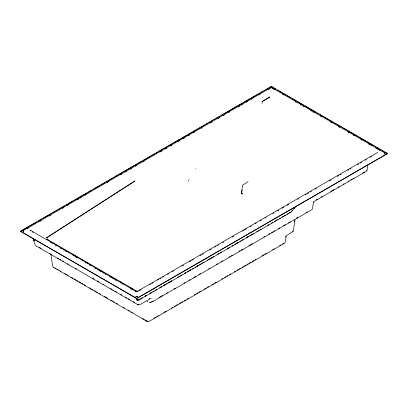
<?xml version="1.0" encoding="UTF-8"?>
<svg xmlns="http://www.w3.org/2000/svg" width="408" height="408" viewBox="0 0 408 408"><rect width="100%" height="100%" fill="white"/><g stroke="black" fill="none" stroke-linecap="round" stroke-linejoin="round"><path stroke-width="0.61" d="M33.527 239.71L35.205 244.963L35.991 245.876L137.624 304.546L138.858 304.842L139.929 304.608L150.185 298.778L149.609 298.743M248.069 181.631L242.597 185.171L241.561 192.224A2.479 1.637 73.4 0 0 241.546 192.668M242.005 191.357L242.179 190.102M286.146 236.268L285.304 242.138L284.366 243.306L149.124 321.387L148.053 321.657L146.941 321.341M294.336 221.967L294.505 220.723M295.004 219.606L293.286 231.346L287.048 235.232L286.304 236.048M367.832 164.878L367.108 170.167L366.44 171.243L314.017 201.532L313.37 202.45L312.482 208.845L311.885 209.676L151.638 302.195L149.359 302.333M377.803 152.363L137.384 291.276L135.364 291.016L30.274 230.163M241.582 191.928L241.694 191.546M241.653 191.632L241.597 191.821A1.607 0.949 76.4 0 0 241.567 192.117M366.731 170.279L366.614 170.539M313.15 202.082L313.39 201.69M292.985 231.173L292.434 231.713M23.215 231.157L23.496 230.892M291.2 211.706L292.623 210.054M294.046 208.396L294.52 207.845M290.93 212.282L296.269 206.066M285.274 236.869L285.534 236.579M137.394 296.468L137.292 296.57A1.061 0.755 0.1 0 1 137.057 296.662L135.772 296.315L136.094 296.555A1.112 0.791 -0.2 0 0 136.389 296.687M285.641 236.931L285.518 237.033M195.835 168.688L195.713 168.805M188.68 180.917L188.557 181.035M290.272 212.65L290.644 212.354L139.536 299.681C138.842 300.375 136.175 299.992 136.756 299.569A3.397 1.387 48.7 0 0 136.451 299.702L138.062 300.064M290.389 212.573L290.618 212.379M188.618 180.678L188.445 180.815M384.611 153.816L385.03 153.347L384.688 152.883A2.009 1.137 12.4 0 0 384.448 152.74L272.228 87.939L270.861 87.746A1.265 0.546 0.4 0 0 270.647 87.802M270.861 87.746L270.637 87.817A2.045 0.867 -0.2 0 0 270.392 87.939L23.542 230.454L23.057 231.265A1.061 0.602 -12.4 0 0 23.2 231.382M23.542 230.454L23.18 230.709A1.112 0.627 -12.5 0 0 23.032 230.887L22.97 231.066A0.811 0.459 -12.3 0 0 23.026 231.234M20.4 231.203L271.305 86.343L387.6 153.484L136.695 298.625L20.4 231.203L136.695 298.345L387.6 153.484M20.951 231.168L36.944 221.937M38.046 221.299L41.907 219.071M43.008 218.433L49.628 214.613M50.73 213.976L51.831 213.338M52.933 212.701L54.59 211.747M55.692 211.109L57.344 210.156M58.451 209.518L59.553 208.881M60.654 208.243L64.515 206.014M66.167 205.061L67.274 204.423M68.376 203.786L72.236 201.557M73.338 200.925L87.123 192.964M88.23 192.326L92.086 190.097M93.192 189.46L99.807 185.64M100.909 185.002L104.769 182.774M105.876 182.136L107.528 181.183M108.63 180.545L109.732 179.908M110.838 179.275L112.491 178.316M113.592 177.684L114.699 177.046M115.801 176.409L117.453 175.455M118.555 174.818L122.415 172.589M123.522 171.952L137.307 163.99M138.409 163.353L142.27 161.124M143.371 160.492L149.991 156.667M151.093 156.035L154.953 153.806M156.055 153.168L157.707 152.209M158.814 151.577L162.675 149.348M163.776 148.711L164.878 148.073M165.98 147.436L167.637 146.482M168.739 145.845L172.599 143.616M173.701 142.979L180.321 139.159M181.422 138.521L187.486 135.017M188.588 134.385L192.449 132.156M193.555 131.519L200.17 127.699M201.272 127.061L205.132 124.833M206.239 124.195L207.891 123.242M208.993 122.604L210.095 121.967M211.201 121.329L212.854 120.375M213.955 119.738L215.062 119.1M216.164 118.463L217.816 117.509M218.917 116.872L220.024 116.234M221.677 115.28L222.778 114.643M223.885 114.005L230.5 110.186M231.601 109.548L237.67 106.049M238.772 105.412L242.632 103.183M243.734 102.546L250.354 98.726M251.456 98.088L255.316 95.86M256.418 95.222L258.07 94.268M259.177 93.631L260.279 92.993M261.38 92.356L263.038 91.402M264.139 90.765L265.241 90.127M266.342 89.49L268 88.536M269.101 87.898L270.754 86.945M27.209 228.735L28.31 228.097M39.897 221.406L41.004 220.769M49.281 215.99L50.934 215.036M62.526 208.345L63.628 207.708M67.488 205.479L68.595 204.841M77.423 199.742L78.525 199.104M80.182 198.15L81.284 197.513M85.15 195.284L86.251 194.647M107.222 182.539L108.875 181.585M120.467 174.894L121.569 174.257M125.429 172.028L126.536 171.391M130.397 169.157L131.504 168.519M135.364 166.291L136.466 165.653M143.091 161.833L144.192 161.196M160.196 151.954L161.854 151.001M165.164 149.088L166.816 148.13M170.682 145.901L171.783 145.263M178.408 141.443L179.51 140.806M183.371 138.572L184.477 137.935M188.338 135.706L189.445 135.068M193.305 132.84L194.407 132.202M201.032 128.377L202.133 127.74M210.411 122.961L212.068 122.007M218.137 118.504L219.795 117.545M223.105 115.637L224.757 114.679M228.623 112.45L229.724 111.812M238.553 106.718L239.659 106.08M241.312 105.121L242.418 104.484M246.279 102.255L247.386 101.618M251.246 99.389L252.348 98.751M258.973 94.926L260.075 94.289M268.352 89.51L270.009 88.556M139.434 290.659L141.091 289.705M149.909 284.616L151.011 283.978M152.113 283.341L153.214 282.703M157.626 280.158L158.727 279.521M159.829 278.888L160.93 278.251M162.583 277.297L163.684 276.66M167.545 274.431L168.647 273.793M172.502 271.57L173.604 270.932M181.871 266.159L183.529 265.205M189.587 261.701L191.245 260.748M192.346 260.11L193.448 259.478M200.063 255.658L201.164 255.02M202.266 254.383L203.368 253.751M209.982 249.931L211.084 249.293M214.94 247.064L216.046 246.432M217.699 245.473L218.8 244.841M222.656 242.612L223.763 241.975M232.03 237.201L233.682 236.247M242.5 231.157L243.601 230.52M244.703 229.882L246.356 228.929M250.216 226.7L251.318 226.063M255.173 223.839L256.275 223.201M260.136 220.973L261.237 220.335M265.098 218.112L266.2 217.474M272.809 213.654L273.916 213.017M277.772 210.793L278.873 210.156M282.183 208.248L283.835 207.29M287.14 205.382L288.793 204.428M297.611 199.339L298.717 198.701M305.327 194.881L306.428 194.244M307.535 193.611L308.637 192.974M310.289 192.02L311.391 191.383M315.251 189.154L316.353 188.516M329.577 180.882L331.23 179.928M337.294 176.424L338.946 175.471M340.053 174.833L341.154 174.201M347.764 170.381L348.871 169.743M349.972 169.106L351.074 168.473M357.689 164.654L358.79 164.016M360.442 163.062L361.544 162.425M365.405 160.196L366.506 159.564M370.362 157.335L371.464 156.697M145.049 296.183L146.146 295.55M149.935 293.332L151.047 292.699M159.89 287.609L160.987 286.977M163.414 285.554L164.516 284.922M169.784 281.897L171.431 280.944M184.625 273.324L185.727 272.687M189.511 270.468L190.653 269.836M197.273 266.021L198.37 265.389M199.471 264.751L200.558 264.119M209.365 259.039L211.823 257.591M236.869 243.153L237.971 242.52M246.779 237.436L247.875 236.798M271.539 223.14L272.641 222.503M276.491 220.279L277.593 219.647M140.158 299.023L142.463 297.687M145.105 296.167L146.212 295.53M150.052 293.311L151.164 292.674M152.801 291.725L153.913 291.082M154.999 290.455L156.759 289.435M159.951 287.594L161.711 286.574M163.404 285.575L164.501 284.937M164.898 284.738L166.546 283.784M167.647 283.152L169.453 282.081M169.81 281.892L171.605 280.862M177.541 277.44L179.347 276.369M180.402 275.783L182.055 274.834M184.666 273.319L185.768 272.682M187.476 271.708L190.72 269.826M192.387 268.867L193.53 268.214M195.248 267.215L196.35 266.582M197.334 266.011L198.482 265.353M200.129 264.404L201.297 263.726M202.332 263.135L204.092 262.089M207.233 260.294L209.039 259.233M210.095 258.647L211.191 258.009M212.236 257.412L213.889 256.464M217.127 254.582L218.938 253.521M219.994 252.929L221.646 251.981M227.093 248.839L229.393 247.483M231.984 246.004L233.085 245.366M234.799 244.387L235.951 243.719M236.936 243.143L238.037 242.505M239.751 241.531L240.904 240.858M241.888 240.281L243.658 239.272M246.845 237.425L248.61 236.411M249.655 235.814L251.404 234.773M251.797 234.564L253.445 233.611M256.749 231.703L258.514 230.693M259.559 230.092L261.212 229.138M267.317 225.609L268.969 224.655M274.416 221.513L276.721 220.162M279.312 218.678L280.469 218.02M282.173 217.031L283.274 216.398M284.325 215.796L285.421 215.159M287.074 214.205L288.226 213.537M289.216 212.961L290.374 212.303M316.134 199.905L317.23 199.272M321.07 197.054L322.172 196.421M330.949 191.352L334.239 189.45M338.079 187.236L339.181 186.599M343.021 184.385L344.117 183.748M347.958 181.535L349.054 180.897M350.702 179.948L351.798 179.316M352.895 178.684L353.991 178.046M362.773 172.977L364.421 172.028M151.465 301.895L153.117 300.941M159.176 297.442L162.481 295.535M166.337 293.311L167.438 292.674M174.043 288.859L175.144 288.221M183.957 283.137L185.059 282.499M188.914 280.276L190.016 279.638M193.866 277.415L195.519 276.461M198.824 274.553L200.476 273.6M208.738 268.831L209.839 268.194M216.444 264.379L217.546 263.741M221.401 261.518L222.503 260.88M229.112 257.065L230.214 256.428M231.316 255.796L232.417 255.158M239.022 251.343L240.123 250.706M241.225 250.073L242.877 249.12M248.936 245.621L252.241 243.714M263.803 237.038L264.904 236.4M268.76 234.177L269.861 233.539M271.514 232.585L272.615 231.948M273.717 231.316L274.819 230.678M278.674 228.449L279.776 227.817M283.631 225.588L285.279 224.635M288.584 222.727L290.236 221.774M296.295 218.28L297.947 217.326M306.209 212.553L307.306 211.92M153.923 318.22L155.576 317.261M156.754 316.582L158.411 315.624M163.853 312.482L166.132 311.166M171.574 308.025L172.681 307.387M174.41 306.388L175.511 305.75M176.542 305.159L177.643 304.521M179.377 303.521L180.479 302.884M181.504 302.292L182.611 301.655M184.263 300.701L185.441 300.018M187.099 299.064L188.2 298.426M194.193 294.969L195.927 293.969M197.028 293.332L198.13 292.694M199.16 292.097L200.812 291.144M204.122 289.231L205.856 288.232M206.958 287.594L208.615 286.64M211.849 284.774L213.501 283.82M214.684 283.137L216.337 282.183M221.779 279.041L222.88 278.404M224.614 277.404L225.716 276.767M226.746 276.175L227.848 275.538M229.5 274.584L230.607 273.947M234.467 271.713L235.569 271.08M237.303 270.081L238.405 269.443M239.435 268.846L240.536 268.209M242.189 267.255L243.372 266.577M244.397 265.98L246.131 264.981M247.233 264.343L248.334 263.706M249.364 263.114L251.017 262.16M252.124 261.523L253.852 260.523M254.954 259.886L256.061 259.248M262.053 255.791L263.706 254.832M264.884 254.153L266.541 253.2M272.61 249.696L274.263 248.737M279.704 245.596L280.811 244.958M282.54 243.959L283.642 243.321M139.536 299.681L139.001 299.911M150.001 298.457L149.705 298.58L150.078 298.457M139.403 299.747L137.741 300.059M270.402 87.944A2.009 0.852 -0.2 0 1 270.58 87.853L270.637 87.817M137.771 291.536L138.072 291.424M151.888 298.651L151.751 298.697M270.912 87.735L271.009 87.715A0.816 0.347 0 0 1 271.305 87.694L271.58 87.715A1.112 0.469 0.1 0 1 271.866 87.786L272.029 87.837A1.979 0.836 0.4 0 1 272.202 87.944M150.807 302.134L149.894 302.134M47.435 238.501L47.695 238.471M262.375 102.964L261.895 103.025L262.267 102.974M137.72 300.059L137.981 300.064M136.695 296.723L136.42 296.687M138.057 304.73L138.358 304.801M135.859 291.225L136.144 291.292M136.833 299.88L136.7 299.829M135.757 291.552L135.201 291.322M138.159 304.404L137.72 304.21M147.115 321.422L147.431 321.555M23.537 231.52A2.045 1.168 -12.4 0 1 23.307 231.438L23.241 231.402A1.265 0.714 -11.7 0 1 23.072 231.28M50.985 254.526L52.556 266.011L53.647 267.475M273.513 87.898L271.305 86.343M274.615 88.536L275.716 89.174M277.369 90.127L278.47 90.765M279.572 91.402L281.229 92.356M282.331 92.993L283.433 93.626M284.534 94.263L286.186 95.217M287.288 95.855L291.149 98.083M292.25 98.721L296.111 100.944M297.213 101.582L303.822 105.402M304.929 106.039L315.95 112.404M317.052 113.036L318.153 113.674M319.806 114.628L323.666 116.856M324.768 117.494L325.87 118.131M326.971 118.764L328.629 119.722M329.73 120.355L331.383 121.314M332.484 121.946L333.586 122.584M334.688 123.221L336.345 124.175M337.447 124.812L338.548 125.45M339.65 126.082L341.302 127.041M342.404 127.673L346.265 129.902M347.366 130.54L358.387 136.904M359.489 137.542L366.103 141.357M367.205 141.994L373.82 145.814M374.921 146.452L376.028 147.084M377.13 147.721L378.782 148.675M379.884 149.313L380.985 149.95M382.087 150.588L383.744 151.541M384.846 152.179L387.6 153.77M272.605 88.556L274.263 89.51M282.54 94.294L283.647 94.931M295.239 101.623L296.341 102.26M300.206 104.489L301.308 105.126M302.965 106.085L304.067 106.723M310.692 110.543L311.794 111.18M312.9 111.817L314.002 112.455M320.627 116.28L321.733 116.918M330.562 122.017L332.219 122.971M338.288 126.48L339.946 127.434M348.228 132.212L349.33 132.85M353.195 135.084L354.297 135.721M360.922 139.546L362.024 140.184M368.648 144.004L369.755 144.641M370.857 145.279L371.958 145.916M375.824 148.15L377.482 149.104M378.583 149.741L379.69 150.379M137.302 291.45L47.16 239.236M52.28 242.76L53.932 243.714M67.152 251.343L68.253 251.981M72.109 254.209L73.211 254.842M74.863 255.801L75.965 256.433M77.066 257.071L78.168 257.708M82.023 259.932L83.125 260.569M86.986 262.798L88.638 263.752M89.74 264.384L90.841 265.022M99.654 270.111L101.306 271.065M109.568 275.834L110.67 276.471M114.526 278.7L115.627 279.332M119.483 281.561L120.584 282.198M122.237 283.152L123.338 283.784M129.953 287.604L131.055 288.237M132.156 288.874L133.258 289.512M32.069 231.795L33.135 232.412M50.388 242.362L51.52 243.02M55.299 245.228L56.472 245.876M60.313 248.089L61.419 248.732M63.036 249.66L64.168 250.323M65.224 250.935L66.371 251.593M72.961 255.393L74.067 256.035M75.133 256.647L76.816 257.621M85.063 262.375L86.17 263.022M89.954 265.225L91.117 265.878M94.891 268.087L96.064 268.734M97.711 269.678L98.818 270.325M99.889 270.938L101.011 271.585M102.602 272.529L103.765 273.181M104.79 273.804L105.958 274.441M109.808 276.665L111.455 277.619M112.542 278.241L113.664 278.894M114.704 279.511L116.407 280.475M121.819 283.606L122.91 284.228M130.907 288.849L132.008 289.481M39.464 247.483L41.121 248.441M49.955 253.541L51.056 254.174M57.681 257.999L58.788 258.636M59.889 259.274L60.996 259.911M62.648 260.87L63.755 261.508M67.616 263.736L68.722 264.374M75.347 268.199L76.449 268.836M92.458 278.077L94.115 279.036M97.425 280.949L99.083 281.903M102.944 284.131L104.05 284.769M110.675 288.594L111.777 289.231M112.883 289.869L113.985 290.506M115.642 291.465L116.744 292.103M120.61 294.331L121.712 294.969M125.577 297.197L126.684 297.835M128.336 298.794L129.443 299.431M133.304 301.66L134.411 302.297M54.907 267.806L56.008 268.439M57.028 269.03L58.13 269.663M59.854 270.662L60.95 271.295M64.796 273.513L65.897 274.15M66.366 274.421L68.014 275.375M71.313 277.277L72.961 278.225M74.134 278.904L75.781 279.857M76.806 280.449L77.979 281.127M79.076 281.76L80.728 282.713M81.748 283.3L82.849 283.937M83.946 284.57L85.67 285.564M89.515 287.783L90.612 288.42M91.637 289.012L92.81 289.69M94.457 290.639L95.559 291.271M96.579 291.863L97.68 292.5M99.404 293.495L100.501 294.127M104.346 296.346L107.641 298.253M110.859 300.11L112.511 301.063M113.608 301.696L114.704 302.328M116.357 303.282L117.529 303.96M123.497 307.403L124.593 308.04M128.438 310.259L129.535 310.891M131.259 311.885L132.36 312.523M142.718 318.505L144.371 319.454M145.544 320.132L147.191 321.086M53.565 267.429L147.023 321.387M34.027 240.567L33.497 239.889L33.767 240.179A3.366 1.382 48.4 0 1 34.139 240.633L33.532 239.899L33.635 240.169A2.086 1.209 -0.6 0 0 33.833 240.419L34.145 240.638L33.619 240.144M147.599 301.283L147.859 301.481A2.586 2.336 83.1 0 1 147.64 301.323M30.37 230.336L30.294 230.224M30.289 230.734L29.973 230.341M46.966 239.613L46.818 239.348M33.532 239.904L33.558 239.991A2.06 1.193 0 0 0 33.696 240.256M242.005 193.219L242.046 193.412A4.401 3.244 80.4 0 0 242.184 193.774A4.106 3.055 80.6 0 1 242.087 193.484A3.85 2.764 80.2 0 1 241.995 193.193M241.587 192.668L241.638 193.01A3.524 2.586 72 0 0 241.72 193.463L241.786 193.565A4.044 3.08 71.9 0 0 241.949 193.994M136.695 298.345L136.695 298.625M136.843 299.875A2.137 1.214 0.5 0 1 136.466 299.707M136.996 296.687A0.811 0.576 0 0 1 136.695 296.728M137.083 296.647A1.265 0.893 -0.5 0 0 137.333 296.524L137.414 296.478A2.009 1.433 0.3 0 0 137.618 296.315M137.435 296.468A1.51 1.071 0 0 1 137.297 296.56M23.322 231.443A1.51 0.857 -12.2 0 1 23.2 231.382M189.144 179.28A2.927 1.831 -64.2 0 1 189.241 179.148M384.703 153.724A1.979 1.132 12.6 0 1 384.474 153.811M384.826 153.648A1.112 0.632 12.6 0 0 384.974 153.515L385.03 153.347A0.816 0.464 12.3 0 0 384.968 153.168L384.933 153.107A1.265 0.724 11.8 0 0 384.77 152.934M241.98 193.979A3.942 2.927 71.9 0 1 241.75 193.305A3.397 2.331 72.7 0 1 241.648 192.729M241.582 192.158A2.218 1.387 74.6 0 0 241.592 192.499A2.739 1.78 73.7 0 0 241.607 192.729M285.039 241.781L285.039 241.781M262.41 101.312L262.018 101.679L270.009 96.92L262.41 101.312M134.926 180.963L46.614 237.864A2.55 1.581 -63.7 0 0 46.272 237.884L134.926 180.963M136.828 296.825L136.818 296.83"/></g></svg>
